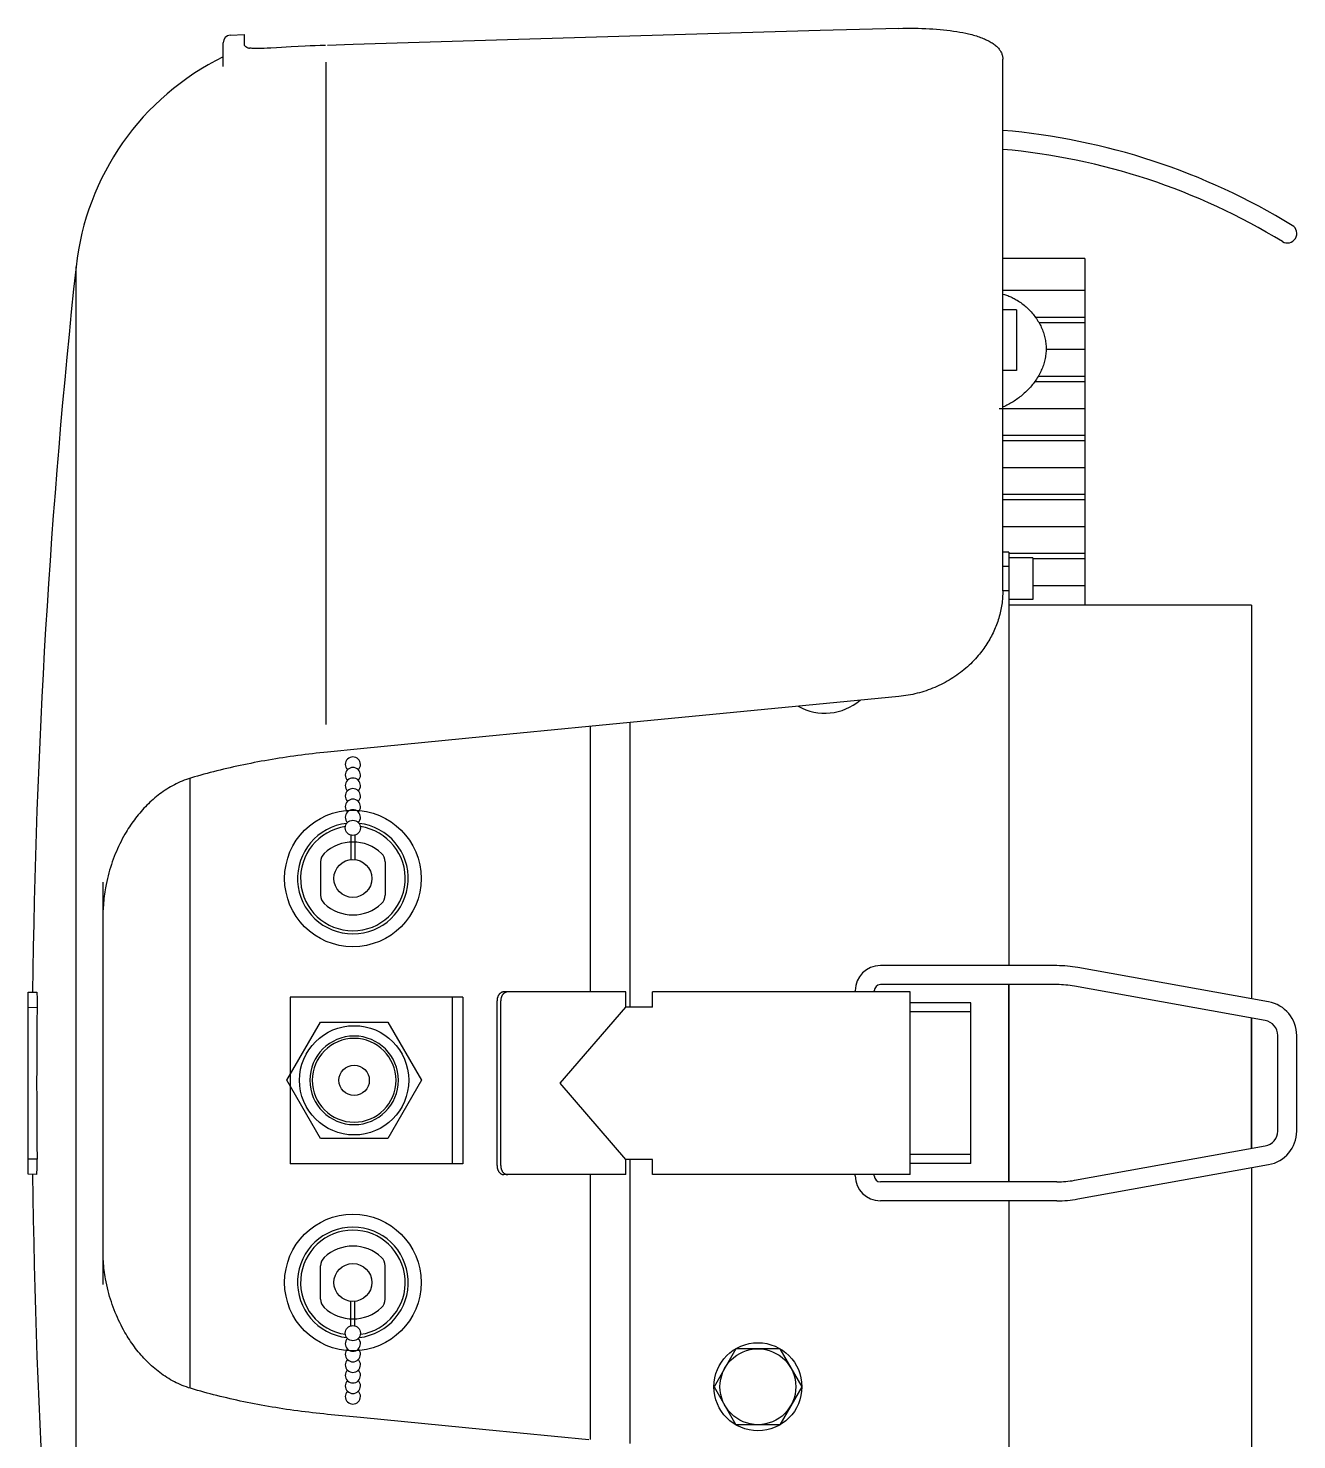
# Model space of a CAD drawing. Header units: millimetres. Extents: x -139278 to 641613, y -260926 to 217780.
# Drawn here: x 43002.1 to 43336.9, y 13929.3 to 14301.7 of the extents above; entities that cross this region are included whole.
import ezdxf

# ---------------------------------------------------------------- set-up
doc = ezdxf.new("R2010")
doc.units = ezdxf.units.MM

msp = doc.modelspace()

# ---------------------------------------------------------------- linework, layer by layer
for p, q in [((43055.469, 14299.853), (43059.176, 14300.047)), ((43059.176, 14297.396), (43059.176, 14300.047)), ((43128.651, 14298.621), (43108.222, 14297.995)), ((43149.156, 14299.239), (43128.651, 14298.621)), ((43169.734, 14299.849), (43149.156, 14299.239)), ((43190.386, 14300.45), (43169.734, 14299.849)), ((43211.112, 14301.042), (43190.386, 14300.45)), ((43231.91, 14301.626), (43211.112, 14301.042)), ((43231.91, 14301.626), (43232.936, 14301.65)), ((43232.936, 14301.65), (43233.958, 14301.664)), ((43233.958, 14301.664), (43234.975, 14301.669)), ((43234.975, 14301.669), (43235.986, 14301.663)), ((43235.986, 14301.663), (43236.988, 14301.648)), ((43236.988, 14301.648), (43237.982, 14301.622)), ((43237.982, 14301.622), (43238.965, 14301.587)), ((43238.965, 14301.587), (43239.937, 14301.541)), ((43239.937, 14301.541), (43240.896, 14301.485)), ((43240.896, 14301.485), (43241.842, 14301.419)), ((43241.842, 14301.419), (43242.773, 14301.342)), ((43242.773, 14301.342), (43243.688, 14301.256)), ((43243.688, 14301.256), (43244.585, 14301.158)), ((43244.585, 14301.158), (43245.465, 14301.051)), ((43245.465, 14301.051), (43246.326, 14300.933)), ((43246.326, 14300.933), (43247.167, 14300.804)), ((43247.167, 14300.804), (43247.986, 14300.664)), ((43247.986, 14300.664), (43248.783, 14300.515)), ((43248.783, 14300.515), (43249.558, 14300.354)), ((43249.558, 14300.354), (43250.308, 14300.183)), ((43250.308, 14300.183), (43250.732, 14300.079)), ((43250.732, 14300.079), (43251.147, 14299.971)), ((43251.147, 14299.971), (43251.554, 14299.86)), ((43251.554, 14299.86), (43251.951, 14299.745)), ((43251.951, 14299.745), (43252.34, 14299.627)), ((43252.34, 14299.627), (43252.719, 14299.506)), ((43252.719, 14299.506), (43253.089, 14299.38)), ((43253.089, 14299.38), (43253.45, 14299.252)), ((43253.45, 14299.252), (43253.801, 14299.12)), ((43253.801, 14299.12), (43254.142, 14298.984)), ((43254.142, 14298.984), (43254.473, 14298.845)), ((43254.473, 14298.845), (43254.794, 14298.703)), ((43254.794, 14298.703), (43255.105, 14298.557)), ((43255.105, 14298.557), (43255.405, 14298.408)), ((43255.405, 14298.408), (43255.695, 14298.256)), ((43255.695, 14298.256), (43255.975, 14298.1)), ((43053.572, 14291.577), (43053.572, 14297.854)), ((43059.178, 14297.352), (43059.176, 14297.396)), ((43059.185, 14297.308), (43059.178, 14297.352)), ((43059.195, 14297.263), (43059.185, 14297.308)), ((43059.21, 14297.219), (43059.195, 14297.263)), ((43059.252, 14297.13), (43059.21, 14297.219)), ((43059.31, 14297.04), (43059.252, 14297.13)), ((43059.386, 14296.95), (43059.31, 14297.04)), ((43059.386, 14296.95), (43059.454, 14296.883)), ((43059.454, 14296.883), (43059.531, 14296.816)), ((43059.531, 14296.816), (43059.619, 14296.752)), ((43059.619, 14296.752), (43059.715, 14296.69)), ((43059.715, 14296.69), (43059.821, 14296.632)), ((43059.821, 14296.632), (43059.936, 14296.578)), ((43059.936, 14296.578), (43060.06, 14296.529)), ((43060.06, 14296.529), (43060.193, 14296.486)), ((43060.193, 14296.486), (43060.336, 14296.451)), ((43060.336, 14296.451), (43060.486, 14296.424)), ((43060.717, 14296.395), (43060.486, 14296.424)), ((43060.965, 14296.37), (43060.717, 14296.395)), ((43061.23, 14296.35), (43060.965, 14296.37)), ((43061.513, 14296.335), (43061.23, 14296.35)), ((43061.968, 14296.32), (43061.513, 14296.335)), ((43062.461, 14296.314), (43061.968, 14296.32)), ((43062.991, 14296.316), (43062.461, 14296.314)), ((43063.556, 14296.327), (43062.991, 14296.316)), ((43064.363, 14296.351), (43063.556, 14296.327)), ((43065.23, 14296.387), (43064.363, 14296.351)), ((43066.153, 14296.432), (43065.23, 14296.387)), ((43067.64, 14296.514), (43066.153, 14296.432)), ((43071.53, 14296.74), (43067.64, 14296.514)), ((43073.353, 14296.84), (43071.53, 14296.74)), ((43075.251, 14296.934), (43073.353, 14296.84)), ((43076.552, 14296.991), (43075.251, 14296.934)), ((43077.877, 14297.044), (43076.552, 14296.991)), ((43079.221, 14297.091), (43077.877, 14297.044)), ((43080.579, 14297.131), (43079.221, 14297.091)), ((43087.868, 14297.359), (43081.1, 14297.146)), ((43108.222, 14297.995), (43087.868, 14297.359)), ((43255.975, 14298.1), (43256.243, 14297.941)), ((43256.243, 14297.941), (43256.501, 14297.779)), ((43256.501, 14297.779), (43256.749, 14297.614)), ((43256.749, 14297.614), (43256.985, 14297.446)), ((43256.985, 14297.446), (43257.21, 14297.274)), ((43257.21, 14297.274), (43257.424, 14297.1)), ((43257.424, 14297.1), (43257.627, 14296.923)), ((43257.627, 14296.923), (43257.819, 14296.742)), ((43257.819, 14296.742), (43257.999, 14296.559)), ((43257.999, 14296.559), (43258.168, 14296.373)), ((43258.168, 14296.373), (43258.325, 14296.185)), ((43258.325, 14296.185), (43258.471, 14295.993)), ((43258.471, 14295.993), (43258.606, 14295.799)), ((43258.606, 14295.799), (43258.728, 14295.603)), ((43258.728, 14295.603), (43258.839, 14295.404)), ((43258.839, 14295.404), (43258.939, 14295.202)), ((43258.939, 14295.202), (43259.027, 14294.999)), ((43259.027, 14294.999), (43259.103, 14294.792)), ((43259.103, 14294.792), (43259.167, 14294.584)), ((43259.167, 14294.584), (43259.22, 14294.374)), ((43080.738, 14118.037), (43080.738, 14292.749)), ((43259.22, 14294.374), (43259.261, 14294.161)), ((43259.261, 14294.161), (43259.29, 14293.947)), ((43259.29, 14293.947), (43259.308, 14293.73)), ((43259.308, 14293.73), (43259.314, 14293.512)), ((43259.314, 14153.283), (43259.314, 14293.512)), ((43014.762, 14023.365), (43014.762, 14238.762)), ((43280.946, 14240.936), (43259.314, 14240.936)), ((43280.946, 14240.936), (43280.946, 14149.452)), ((43280.946, 14232.445), (43259.314, 14232.445)), ((43259.314, 14231.561), (43259.454, 14231.522)), ((43259.454, 14231.522), (43259.748, 14231.434)), ((43259.748, 14231.434), (43260.041, 14231.34)), ((43260.041, 14231.34), (43260.332, 14231.239)), ((43260.332, 14231.239), (43260.621, 14231.132)), ((43260.621, 14231.132), (43260.908, 14231.019)), ((43260.908, 14231.019), (43261.193, 14230.9)), ((43261.193, 14230.9), (43261.476, 14230.775)), ((43261.476, 14230.775), (43261.756, 14230.644)), ((43261.756, 14230.644), (43262.035, 14230.506)), ((43262.035, 14230.506), (43262.311, 14230.363)), ((43262.311, 14230.363), (43262.585, 14230.214)), ((43262.585, 14230.214), (43262.857, 14230.059)), ((43262.857, 14230.059), (43263.125, 14229.899)), ((43263.125, 14229.899), (43263.435, 14229.705)), ((43263.435, 14229.705), (43263.742, 14229.503)), ((43263.742, 14229.503), (43264.044, 14229.294)), ((43264.044, 14229.294), (43264.342, 14229.077)), ((43264.342, 14229.077), (43264.636, 14228.854)), ((43264.636, 14228.854), (43264.926, 14228.623)), ((43264.926, 14228.623), (43265.211, 14228.385)), ((43265.211, 14228.385), (43265.491, 14228.141)), ((43265.491, 14228.141), (43265.766, 14227.89)), ((43265.766, 14227.89), (43266.036, 14227.633)), ((43266.036, 14227.633), (43266.3, 14227.369)), ((43262.933, 14227.391), (43259.314, 14227.391)), ((43262.933, 14227.391), (43262.933, 14211.38)), ((43266.3, 14227.369), (43266.559, 14227.099)), ((43266.559, 14227.099), (43266.812, 14226.824)), ((43266.812, 14226.824), (43267.059, 14226.542)), ((43267.059, 14226.542), (43267.3, 14226.256)), ((43267.3, 14226.256), (43267.534, 14225.963)), ((43267.534, 14225.963), (43267.762, 14225.666)), ((43267.762, 14225.666), (43267.982, 14225.363)), ((43280.946, 14225.369), (43267.978, 14225.369)), ((43267.982, 14225.363), (43268.196, 14225.056)), ((43268.196, 14225.056), (43268.402, 14224.744)), ((43268.402, 14224.744), (43268.601, 14224.428)), ((43268.601, 14224.428), (43268.792, 14224.108)), ((43268.792, 14224.108), (43268.975, 14223.783)), ((43280.946, 14223.954), (43268.88, 14223.954)), ((43268.975, 14223.783), (43269.15, 14223.455)), ((43269.15, 14223.455), (43269.317, 14223.123)), ((43269.317, 14223.123), (43269.475, 14222.788)), ((43269.475, 14222.788), (43269.625, 14222.45)), ((43269.625, 14222.45), (43269.766, 14222.109)), ((43269.766, 14222.109), (43269.898, 14221.764)), ((43269.898, 14221.764), (43270.021, 14221.418)), ((43270.021, 14221.418), (43270.134, 14221.069)), ((43270.134, 14221.069), (43270.238, 14220.718)), ((43270.238, 14220.718), (43270.333, 14220.365)), ((43270.333, 14220.365), (43270.418, 14220.01)), ((43270.418, 14220.01), (43270.493, 14219.654)), ((43270.493, 14219.654), (43270.559, 14219.296)), ((43270.559, 14219.296), (43270.614, 14218.938)), ((43270.614, 14218.938), (43270.66, 14218.578)), ((43270.66, 14218.578), (43270.695, 14218.218)), ((43270.695, 14218.218), (43270.721, 14217.857)), ((43270.722, 14216.398), (43270.696, 14216.034)), ((43270.721, 14217.857), (43270.737, 14217.492)), ((43270.737, 14216.762), (43270.722, 14216.398)), ((43270.737, 14217.492), (43270.742, 14217.127)), ((43270.742, 14217.127), (43270.737, 14216.762)), ((43280.946, 14216.878), (43270.74, 14216.878)), ((43270.022, 14212.809), (43269.899, 14212.459)), ((43270.135, 14213.16), (43270.022, 14212.809)), ((43270.239, 14213.514), (43270.135, 14213.16)), ((43270.334, 14213.869), (43270.239, 14213.514)), ((43270.419, 14214.227), (43270.334, 14213.869)), ((43270.494, 14214.586), (43270.419, 14214.227)), ((43270.56, 14214.946), (43270.494, 14214.586)), ((43270.615, 14215.308), (43270.56, 14214.946)), ((43270.661, 14215.67), (43270.615, 14215.308)), ((43270.696, 14216.034), (43270.661, 14215.67)), ((43262.933, 14211.38), (43259.314, 14211.38)), ((43268.211, 14209.126), (43268, 14208.812)), ((43268.415, 14209.444), (43268.211, 14209.126)), ((43268.611, 14209.766), (43268.415, 14209.444)), ((43268.801, 14210.091), (43268.611, 14209.766)), ((43280.946, 14209.802), (43268.633, 14209.802)), ((43268.982, 14210.42), (43268.801, 14210.091)), ((43269.156, 14210.753), (43268.982, 14210.42)), ((43269.321, 14211.088), (43269.156, 14210.753)), ((43269.479, 14211.427), (43269.321, 14211.088)), ((43269.628, 14211.768), (43269.479, 14211.427)), ((43269.768, 14212.113), (43269.628, 14211.768)), ((43269.899, 14212.459), (43269.768, 14212.113)), ((43264.71, 14205.137), (43264.422, 14204.889)), ((43264.994, 14205.39), (43264.71, 14205.137)), ((43265.273, 14205.648), (43264.994, 14205.39)), ((43265.548, 14205.911), (43265.273, 14205.648)), ((43265.818, 14206.18), (43265.548, 14205.911)), ((43266.083, 14206.454), (43265.818, 14206.18)), ((43266.343, 14206.732), (43266.083, 14206.454)), ((43266.598, 14207.016), (43266.343, 14206.732)), ((43266.846, 14207.304), (43266.598, 14207.016)), ((43267.09, 14207.597), (43266.846, 14207.304)), ((43267.327, 14207.894), (43267.09, 14207.597)), ((43267.558, 14208.196), (43267.327, 14207.894)), ((43267.782, 14208.502), (43267.558, 14208.196)), ((43280.946, 14208.387), (43267.699, 14208.387)), ((43268, 14208.812), (43267.782, 14208.502)), ((43259.431, 14201.757), (43259.314, 14201.706)), ((43259.763, 14201.908), (43259.431, 14201.757)), ((43260.093, 14202.065), (43259.763, 14201.908)), ((43260.42, 14202.229), (43260.093, 14202.065)), ((43260.745, 14202.398), (43260.42, 14202.229)), ((43261.068, 14202.574), (43260.745, 14202.398)), ((43261.388, 14202.755), (43261.068, 14202.574)), ((43261.705, 14202.942), (43261.388, 14202.755)), ((43262.02, 14203.136), (43261.705, 14202.942)), ((43262.331, 14203.335), (43262.02, 14203.136)), ((43262.64, 14203.54), (43262.331, 14203.335)), ((43262.946, 14203.751), (43262.64, 14203.54)), ((43263.248, 14203.968), (43262.946, 14203.751)), ((43263.547, 14204.19), (43263.248, 14203.968)), ((43263.842, 14204.418), (43263.547, 14204.19)), ((43264.134, 14204.651), (43263.842, 14204.418)), ((43264.422, 14204.889), (43264.134, 14204.651)), ((43280.946, 14201.311), (43258.342, 14201.311)), ((43280.946, 14194.235), (43259.314, 14194.235)), ((43280.946, 14192.82), (43259.314, 14192.82)), ((43280.946, 14185.744), (43259.314, 14185.744)), ((43280.946, 14178.668), (43259.314, 14178.668)), ((43280.946, 14177.253), (43259.314, 14177.253)), ((43280.946, 14170.177), (43259.314, 14170.177)), ((43260.932, 14163.462), (43259.314, 14163.462)), ((43260.932, 14163.462), (43260.932, 14149.452)), ((43280.946, 14163.101), (43260.932, 14163.101)), ((43260.932, 14161.961), (43260.932, 14150.953)), ((43267.222, 14161.961), (43260.932, 14161.961)), ((43267.222, 14161.961), (43267.222, 14150.953)), ((43280.946, 14161.686), (43267.222, 14161.686)), ((43260.932, 14159.659), (43259.314, 14159.659)), ((43259.314, 14153.283), (43259.31, 14152.832)), ((43260.932, 14153.255), (43259.314, 14153.255)), ((43280.946, 14154.61), (43267.222, 14154.61)), ((43259.049, 14149.669), (43258.978, 14149.218)), ((43259.111, 14150.12), (43259.049, 14149.669)), ((43259.165, 14150.572), (43259.111, 14150.12)), ((43259.21, 14151.024), (43259.165, 14150.572)), ((43259.248, 14151.476), (43259.21, 14151.024)), ((43259.277, 14151.928), (43259.248, 14151.476)), ((43259.297, 14152.38), (43259.277, 14151.928)), ((43259.31, 14152.832), (43259.297, 14152.38)), ((43267.222, 14150.953), (43260.932, 14150.953)), ((43324.976, 14149.452), (43260.932, 14149.452)), ((43260.932, 14149.452), (43260.932, 14054.383)), ((43324.976, 14149.452), (43324.976, 14045.643)), ((43258.119, 14145.643), (43257.975, 14145.202)), ((43258.255, 14146.085), (43258.119, 14145.643)), ((43258.383, 14146.529), (43258.255, 14146.085)), ((43258.503, 14146.974), (43258.383, 14146.529)), ((43258.614, 14147.421), (43258.503, 14146.974)), ((43258.718, 14147.869), (43258.614, 14147.421)), ((43258.813, 14148.317), (43258.718, 14147.869)), ((43258.9, 14148.767), (43258.813, 14148.317)), ((43258.978, 14149.218), (43258.9, 14148.767)), ((43256.744, 14142.175), (43256.537, 14141.752)), ((43256.943, 14142.6), (43256.744, 14142.175)), ((43257.135, 14143.028), (43256.943, 14142.6)), ((43257.319, 14143.459), (43257.135, 14143.028)), ((43257.495, 14143.891), (43257.319, 14143.459)), ((43257.663, 14144.326), (43257.495, 14143.891)), ((43257.823, 14144.763), (43257.663, 14144.326)), ((43257.975, 14145.202), (43257.823, 14144.763)), ((43254.334, 14138.091), (43254.052, 14137.703)), ((43254.608, 14138.484), (43254.334, 14138.091)), ((43254.875, 14138.88), (43254.608, 14138.484)), ((43255.134, 14139.28), (43254.875, 14138.88)), ((43255.387, 14139.684), (43255.134, 14139.28)), ((43255.632, 14140.091), (43255.387, 14139.684)), ((43255.869, 14140.502), (43255.632, 14140.091)), ((43256.099, 14140.916), (43255.869, 14140.502)), ((43256.322, 14141.333), (43256.099, 14140.916)), ((43256.537, 14141.752), (43256.322, 14141.333)), ((43251.266, 14134.452), (43250.845, 14134.036)), ((43251.678, 14134.876), (43251.266, 14134.452)), ((43252.081, 14135.307), (43251.678, 14134.876)), ((43252.474, 14135.745), (43252.081, 14135.307)), ((43252.858, 14136.19), (43252.474, 14135.745)), ((43253.167, 14136.561), (43252.858, 14136.19)), ((43253.469, 14136.938), (43253.167, 14136.561)), ((43253.764, 14137.318), (43253.469, 14136.938)), ((43254.052, 14137.703), (43253.764, 14137.318)), ((43246.67, 14130.658), (43246.167, 14130.327)), ((43247.166, 14130.999), (43246.67, 14130.658)), ((43247.654, 14131.348), (43247.166, 14130.999)), ((43248.134, 14131.707), (43247.654, 14131.348)), ((43248.606, 14132.074), (43248.134, 14131.707)), ((43249.071, 14132.45), (43248.606, 14132.074)), ((43249.527, 14132.834), (43249.071, 14132.45)), ((43249.975, 14133.227), (43249.527, 14132.834)), ((43250.414, 14133.628), (43249.975, 14133.227)), ((43250.845, 14134.036), (43250.414, 14133.628)), ((43239.073, 14126.92), (43238.493, 14126.731)), ((43239.65, 14127.119), (43239.073, 14126.92)), ((43240.222, 14127.329), (43239.65, 14127.119)), ((43240.79, 14127.55), (43240.222, 14127.329)), ((43241.353, 14127.782), (43240.79, 14127.55)), ((43241.911, 14128.024), (43241.353, 14127.782)), ((43242.464, 14128.277), (43241.911, 14128.024)), ((43243.011, 14128.54), (43242.464, 14128.277)), ((43243.553, 14128.813), (43243.011, 14128.54)), ((43244.088, 14129.096), (43243.553, 14128.813)), ((43244.618, 14129.389), (43244.088, 14129.096)), ((43245.141, 14129.692), (43244.618, 14129.389)), ((43245.658, 14130.004), (43245.141, 14129.692)), ((43246.167, 14130.327), (43245.658, 14130.004)), ((43231.91, 14125.396), (43204.645, 14122.754)), ((43232.518, 14125.461), (43231.91, 14125.396)), ((43233.126, 14125.536), (43232.518, 14125.461)), ((43233.732, 14125.624), (43233.126, 14125.536)), ((43234.336, 14125.722), (43233.732, 14125.624)), ((43234.938, 14125.833), (43234.336, 14125.722)), ((43235.538, 14125.954), (43234.938, 14125.833)), ((43236.135, 14126.087), (43235.538, 14125.954)), ((43236.729, 14126.231), (43236.135, 14126.087)), ((43237.32, 14126.387), (43236.729, 14126.231)), ((43237.908, 14126.553), (43237.32, 14126.387)), ((43238.493, 14126.731), (43237.908, 14126.553)), ((43177.382, 14120.106), (43150.119, 14117.453)), ((43204.645, 14122.754), (43177.382, 14120.106)), ((43150.119, 14117.453), (43122.857, 14114.794)), ((43150.432, 14117.483), (43150.432, 14047.479)), ((43160.863, 14118.498), (43160.863, 14043.477)), ((43122.857, 14114.794), (43089.799, 14111.561)), ((43064.591, 14108.454), (43063.648, 14108.285)), ((43065.537, 14108.619), (43064.591, 14108.454)), ((43066.488, 14108.781), (43065.537, 14108.619)), ((43067.443, 14108.938), (43066.488, 14108.781)), ((43068.402, 14109.091), (43067.443, 14108.938)), ((43069.364, 14109.241), (43068.402, 14109.091)), ((43070.329, 14109.386), (43069.364, 14109.241)), ((43071.298, 14109.527), (43070.329, 14109.386)), ((43072.269, 14109.664), (43071.298, 14109.527)), ((43073.243, 14109.797), (43072.269, 14109.664)), ((43074.22, 14109.926), (43073.243, 14109.797)), ((43075.198, 14110.051), (43074.22, 14109.926)), ((43076.179, 14110.171), (43075.198, 14110.051)), ((43077.161, 14110.287), (43076.179, 14110.171)), ((43078.145, 14110.399), (43077.161, 14110.287)), ((43079.13, 14110.507), (43078.145, 14110.399)), ((43080.117, 14110.61), (43079.13, 14110.507)), ((43081.104, 14110.709), (43080.117, 14110.61)), ((43089.799, 14111.561), (43081.104, 14110.709)), ((43047.658, 14104.626), (43046.837, 14104.392)), ((43048.488, 14104.858), (43047.658, 14104.626)), ((43049.326, 14105.087), (43048.488, 14104.858)), ((43050.171, 14105.312), (43049.326, 14105.087)), ((43051.024, 14105.534), (43050.171, 14105.312)), ((43051.884, 14105.753), (43051.024, 14105.534)), ((43052.752, 14105.969), (43051.884, 14105.753)), ((43053.626, 14106.181), (43052.752, 14105.969)), ((43054.507, 14106.39), (43053.626, 14106.181)), ((43055.395, 14106.596), (43054.507, 14106.39)), ((43056.289, 14106.798), (43055.395, 14106.596)), ((43057.19, 14106.997), (43056.289, 14106.798)), ((43058.096, 14107.192), (43057.19, 14106.997)), ((43059.008, 14107.383), (43058.096, 14107.192)), ((43059.926, 14107.571), (43059.008, 14107.383)), ((43060.849, 14107.755), (43059.926, 14107.571)), ((43061.777, 14107.936), (43060.849, 14107.755)), ((43062.71, 14108.112), (43061.777, 14107.936)), ((43063.648, 14108.285), (43062.71, 14108.112)), ((43038.731, 14100.967), (43038.253, 14100.658)), ((43039.216, 14101.266), (43038.731, 14100.967)), ((43039.707, 14101.556), (43039.216, 14101.266)), ((43040.205, 14101.835), (43039.707, 14101.556)), ((43040.71, 14102.105), (43040.205, 14101.835)), ((43041.221, 14102.363), (43040.71, 14102.105)), ((43041.739, 14102.61), (43041.221, 14102.363)), ((43042.263, 14102.846), (43041.739, 14102.61)), ((43042.794, 14103.071), (43042.263, 14102.846)), ((43043.33, 14103.283), (43042.794, 14103.071)), ((43043.873, 14103.483), (43043.33, 14103.283)), ((43044.422, 14103.67), (43043.873, 14103.483)), ((43045.218, 14103.913), (43044.422, 14103.67)), ((43044.783, 14103.78), (43044.783, 13943.073)), ((43046.023, 14104.154), (43045.218, 14103.913)), ((43046.837, 14104.392), (43046.023, 14104.154)), ((43034.262, 14097.494), (43033.854, 14097.104)), ((43034.678, 14097.877), (43034.262, 14097.494)), ((43035.101, 14098.253), (43034.678, 14097.877)), ((43035.53, 14098.621), (43035.101, 14098.253)), ((43035.967, 14098.981), (43035.53, 14098.621)), ((43036.41, 14099.333), (43035.967, 14098.981)), ((43036.861, 14099.677), (43036.41, 14099.333)), ((43037.318, 14100.013), (43036.861, 14099.677)), ((43037.782, 14100.34), (43037.318, 14100.013)), ((43038.253, 14100.658), (43037.782, 14100.34)), ((43030.832, 14093.754), (43030.486, 14093.309)), ((43031.186, 14094.194), (43030.832, 14093.754)), ((43031.547, 14094.628), (43031.186, 14094.194)), ((43031.914, 14095.056), (43031.547, 14094.628)), ((43032.288, 14095.478), (43031.914, 14095.056)), ((43032.669, 14095.895), (43032.288, 14095.478)), ((43033.057, 14096.304), (43032.669, 14095.895)), ((43033.452, 14096.708), (43033.057, 14096.304)), ((43033.854, 14097.104), (43033.452, 14096.708)), ((43028.245, 14090.047), (43027.951, 14089.561)), ((43028.545, 14090.527), (43028.245, 14090.047)), ((43028.852, 14091.003), (43028.545, 14090.527)), ((43029.165, 14091.474), (43028.852, 14091.003)), ((43029.485, 14091.941), (43029.165, 14091.474)), ((43029.812, 14092.402), (43029.485, 14091.941)), ((43030.145, 14092.858), (43029.812, 14092.402)), ((43030.486, 14093.309), (43030.145, 14092.858)), ((43026.307, 14086.516), (43025.993, 14085.859)), ((43026.631, 14087.166), (43026.307, 14086.516)), ((43026.965, 14087.808), (43026.631, 14087.166)), ((43027.309, 14088.443), (43026.965, 14087.808)), ((43027.664, 14089.071), (43027.309, 14088.443)), ((43027.951, 14089.561), (43027.664, 14089.071)), ((43087.312, 14088.807), (43087.312, 14082.368)), ((43088.313, 14088.807), (43088.313, 14082.368)), ((43024.575, 14082.459), (43024.321, 14081.755)), ((43024.838, 14083.154), (43024.575, 14082.459)), ((43025.112, 14083.842), (43024.838, 14083.154)), ((43025.395, 14084.522), (43025.112, 14083.842)), ((43025.689, 14085.195), (43025.395, 14084.522)), ((43025.993, 14085.859), (43025.689, 14085.195)), ((43023.41, 14078.85), (43023.209, 14078.098)), ((43023.622, 14079.591), (43023.41, 14078.85)), ((43023.845, 14080.321), (43023.622, 14079.591)), ((43024.078, 14081.043), (43023.845, 14080.321)), ((43024.321, 14081.755), (43024.078, 14081.043)), ((43079.307, 14081.801), (43079.307, 14072.976)), ((43096.319, 14081.801), (43096.319, 14072.976)), ((43021.951, 14023.365), (43021.951, 14076.426)), ((43022.518, 14074.952), (43022.423, 14074.403)), ((43022.673, 14075.762), (43022.518, 14074.952)), ((43022.84, 14076.556), (43022.673, 14075.762)), ((43023.019, 14077.334), (43022.84, 14076.556)), ((43023.209, 14078.098), (43023.019, 14077.334)), ((43022.057, 14071.523), (43022.012, 14070.929)), ((43022.113, 14072.112), (43022.057, 14071.523)), ((43022.178, 14072.697), (43022.113, 14072.112)), ((43022.252, 14073.275), (43022.178, 14072.697)), ((43022.334, 14073.844), (43022.252, 14073.275)), ((43022.423, 14074.403), (43022.334, 14073.844)), ((43021.958, 14069.739), (43021.951, 14069.145)), ((43021.979, 14070.334), (43021.958, 14069.739)), ((43022.012, 14070.929), (43021.979, 14070.334)), ((43273.618, 14054.383), (43227.001, 14054.383)), ((43329.463, 14044.836), (43279.109, 14053.894)), ((43273.618, 14049.381), (43227.001, 14049.381)), ((43260.932, 14049.381), (43260.932, 13997.35)), ((43260.932, 13997.35), (43260.932, 14049.381)), ((43328.578, 14039.912), (43278.223, 14048.97)), ((43002.137, 14047.382), (43004.374, 14047.421)), ((43002.137, 13999.349), (43002.137, 14047.382)), ((43004.374, 14047.421), (43004.379, 14047.418)), ((43004.379, 14047.418), (43004.389, 14047.393)), ((43004.389, 14047.393), (43004.403, 14047.311)), ((43004.403, 14047.311), (43004.421, 14047.117)), ((43004.421, 14047.117), (43004.44, 14046.748)), ((43004.44, 14046.748), (43004.456, 14046.251)), ((43004.456, 14046.251), (43004.467, 14045.512)), ((43004.467, 14045.512), (43004.472, 14044.657)), ((43071.23, 14046.111), (43071.23, 14002.081)), ((43116.865, 14046.111), (43071.23, 14046.111)), ((43114.031, 14046.111), (43114.031, 14002.081)), ((43116.865, 14046.111), (43116.865, 14002.081)), ((43125.844, 14045.196), (43125.842, 14045.078)), ((43125.842, 14001.653), (43125.842, 14045.078)), ((43125.851, 14045.313), (43125.844, 14045.196)), ((43125.862, 14045.43), (43125.851, 14045.313)), ((43125.877, 14045.547), (43125.862, 14045.43)), ((43125.897, 14045.662), (43125.877, 14045.547)), ((43125.921, 14045.775), (43125.897, 14045.662)), ((43125.949, 14045.887), (43125.921, 14045.775)), ((43125.981, 14045.997), (43125.949, 14045.887)), ((43126.018, 14046.105), (43125.981, 14045.997)), ((43126.058, 14046.21), (43126.018, 14046.105)), ((43126.103, 14046.313), (43126.058, 14046.21)), ((43126.151, 14046.412), (43126.103, 14046.313)), ((43126.203, 14046.509), (43126.151, 14046.412)), ((43126.258, 14046.601), (43126.203, 14046.509)), ((43126.317, 14046.691), (43126.258, 14046.601)), ((43126.379, 14046.776), (43126.317, 14046.691)), ((43126.444, 14046.857), (43126.379, 14046.776)), ((43126.512, 14046.934), (43126.444, 14046.857)), ((43126.583, 14047.007), (43126.512, 14046.934)), ((43126.656, 14047.075), (43126.583, 14047.007)), ((43126.733, 14047.138), (43126.656, 14047.075)), ((43126.811, 14047.196), (43126.733, 14047.138)), ((43126.891, 14047.249), (43126.811, 14047.196)), ((43126.831, 14045.196), (43126.829, 14045.078)), ((43126.829, 14001.653), (43126.829, 14045.078)), ((43126.838, 14045.313), (43126.831, 14045.196)), ((43126.849, 14045.43), (43126.838, 14045.313)), ((43126.864, 14045.547), (43126.849, 14045.43)), ((43126.884, 14045.662), (43126.864, 14045.547)), ((43126.908, 14045.775), (43126.884, 14045.662)), ((43126.973, 14047.297), (43126.891, 14047.249)), ((43126.936, 14045.887), (43126.908, 14045.775)), ((43126.969, 14045.997), (43126.936, 14045.887)), ((43127.005, 14046.105), (43126.969, 14045.997)), ((43127.057, 14047.339), (43126.973, 14047.297)), ((43127.045, 14046.21), (43127.005, 14046.105)), ((43127.09, 14046.313), (43127.045, 14046.21)), ((43127.143, 14047.376), (43127.057, 14047.339)), ((43127.138, 14046.412), (43127.09, 14046.313)), ((43127.19, 14046.509), (43127.138, 14046.412)), ((43127.23, 14047.407), (43127.143, 14047.376)), ((43127.245, 14046.601), (43127.19, 14046.509)), ((43127.317, 14047.433), (43127.23, 14047.407)), ((43127.304, 14046.691), (43127.245, 14046.601)), ((43127.366, 14046.776), (43127.304, 14046.691)), ((43127.406, 14047.453), (43127.317, 14047.433)), ((43127.431, 14046.857), (43127.366, 14046.776)), ((43127.495, 14047.468), (43127.406, 14047.453)), ((43127.499, 14046.934), (43127.431, 14046.857)), ((43127.585, 14047.477), (43127.495, 14047.468)), ((43127.57, 14047.007), (43127.499, 14046.934)), ((43127.644, 14047.075), (43127.57, 14047.007)), ((43127.675, 14047.479), (43127.585, 14047.477)), ((43127.72, 14047.138), (43127.644, 14047.075)), ((43159.862, 14047.479), (43127.675, 14047.479)), ((43127.798, 14047.196), (43127.72, 14047.138)), ((43127.878, 14047.249), (43127.798, 14047.196)), ((43127.961, 14047.297), (43127.878, 14047.249)), ((43128.045, 14047.339), (43127.961, 14047.297)), ((43128.13, 14047.376), (43128.045, 14047.339)), ((43128.217, 14047.407), (43128.13, 14047.376)), ((43128.305, 14047.433), (43128.217, 14047.407)), ((43128.393, 14047.453), (43128.305, 14047.433)), ((43128.482, 14047.468), (43128.393, 14047.453)), ((43128.572, 14047.477), (43128.482, 14047.468)), ((43128.662, 14047.479), (43128.572, 14047.477)), ((43159.862, 14043.477), (43159.862, 14047.479)), ((43234.906, 14047.479), (43166.866, 14047.479)), ((43166.866, 14043.477), (43166.866, 14047.479)), ((43220.397, 14047.479), (43220.397, 14047.78)), ((43225.4, 14047.479), (43225.4, 14047.78)), ((43234.906, 13999.251), (43234.906, 14047.479)), ((43002.137, 14043.38), (43004.466, 14043.42)), ((43004.466, 14043.42), (43004.43, 14039.409)), ((43004.472, 14044.657), (43004.466, 14043.42)), ((43142.527, 14023.365), (43159.862, 14043.477)), ((43166.866, 14043.477), (43159.862, 14043.477)), ((43250.915, 14044.578), (43234.906, 14044.578)), ((43250.915, 14042.176), (43234.906, 14042.176)), ((43250.915, 14002.153), (43250.915, 14044.578)), ((43004.43, 14039.409), (43004.401, 14035.398)), ((43070.401, 14024.138), (43079.272, 14039.504)), ((43079.272, 14039.504), (43097.015, 14039.504)), ((43097.015, 14039.504), (43105.886, 14024.138)), ((43324.976, 14040.56), (43324.976, 14006.171)), ((43324.976, 14006.171), (43324.976, 14040.56)), ((43004.401, 14035.398), (43004.381, 14031.387)), ((43331.871, 14010.758), (43331.871, 14035.973)), ((43336.874, 14010.758), (43336.874, 14035.973)), ((43004.381, 14031.387), (43004.369, 14027.376)), ((43004.369, 14027.376), (43004.365, 14023.365)), ((43004.365, 14023.365), (43004.369, 14019.354)), ((43014.762, 13807.968), (43014.762, 14023.365)), ((43021.951, 13970.304), (43021.951, 14023.365)), ((43079.272, 14008.772), (43070.401, 14024.138)), ((43105.886, 14024.138), (43097.015, 14008.772)), ((43159.862, 14003.253), (43142.527, 14023.365)), ((43004.369, 14019.354), (43004.381, 14015.343)), ((43004.381, 14015.343), (43004.401, 14011.332)), ((43004.401, 14011.332), (43004.43, 14007.321)), ((43097.015, 14008.772), (43079.272, 14008.772)), ((43004.43, 14007.321), (43004.466, 14003.31)), ((43250.915, 14004.554), (43234.906, 14004.554)), ((43278.223, 13997.761), (43328.578, 14006.819)), ((43004.466, 14003.31), (43002.137, 14003.351)), ((43004.44, 13999.982), (43004.456, 14000.48)), ((43004.456, 14000.48), (43004.467, 14001.218)), ((43004.472, 14002.073), (43004.466, 14003.31)), ((43004.467, 14001.218), (43004.472, 14002.073)), ((43116.865, 14002.081), (43071.23, 14002.081)), ((43125.842, 14001.653), (43125.844, 14001.535)), ((43125.844, 14001.535), (43125.851, 14001.417)), ((43125.851, 14001.417), (43125.862, 14001.3)), ((43125.862, 14001.3), (43125.877, 14001.184)), ((43125.877, 14001.184), (43125.897, 14001.069)), ((43125.897, 14001.069), (43125.921, 14000.955)), ((43125.921, 14000.955), (43125.949, 14000.843)), ((43125.949, 14000.843), (43125.981, 14000.734)), ((43125.981, 14000.734), (43126.018, 14000.626)), ((43126.018, 14000.626), (43126.058, 14000.52)), ((43126.058, 14000.52), (43126.103, 14000.418)), ((43126.103, 14000.418), (43126.151, 14000.318)), ((43126.829, 14001.653), (43126.831, 14001.535)), ((43126.831, 14001.535), (43126.838, 14001.417)), ((43126.838, 14001.417), (43126.849, 14001.3)), ((43126.849, 14001.3), (43126.864, 14001.184)), ((43126.864, 14001.184), (43126.884, 14001.069)), ((43126.884, 14001.069), (43126.908, 14000.955)), ((43126.908, 14000.955), (43126.936, 14000.843)), ((43126.936, 14000.843), (43126.969, 14000.734)), ((43126.969, 14000.734), (43127.005, 14000.626)), ((43127.005, 14000.626), (43127.045, 14000.52)), ((43127.045, 14000.52), (43127.09, 14000.418)), ((43127.09, 14000.418), (43127.138, 14000.318)), ((43159.862, 13999.251), (43159.862, 14003.253)), ((43166.866, 14003.253), (43159.862, 14003.253)), ((43160.863, 14003.253), (43160.863, 13928.346)), ((43166.866, 13999.251), (43166.866, 14003.253)), ((43250.915, 14002.153), (43234.906, 14002.153)), ((43279.109, 13992.837), (43329.463, 14001.895)), ((43324.976, 14001.088), (43324.976, 13897.279)), ((43004.374, 13999.31), (43002.137, 13999.349)), ((43004.374, 13999.31), (43004.379, 13999.313)), ((43004.379, 13999.313), (43004.389, 13999.337)), ((43004.389, 13999.337), (43004.403, 13999.42)), ((43004.403, 13999.42), (43004.421, 13999.613)), ((43004.421, 13999.613), (43004.44, 13999.982)), ((43126.151, 14000.318), (43126.203, 14000.222)), ((43126.203, 14000.222), (43126.258, 14000.129)), ((43126.258, 14000.129), (43126.317, 14000.04)), ((43126.317, 14000.04), (43126.379, 13999.954)), ((43126.379, 13999.954), (43126.444, 13999.873)), ((43126.444, 13999.873), (43126.512, 13999.796)), ((43126.512, 13999.796), (43126.583, 13999.724)), ((43126.583, 13999.724), (43126.656, 13999.656)), ((43126.656, 13999.656), (43126.733, 13999.593)), ((43126.733, 13999.593), (43126.811, 13999.535)), ((43126.811, 13999.535), (43126.891, 13999.482)), ((43126.891, 13999.482), (43126.973, 13999.434)), ((43126.973, 13999.434), (43127.057, 13999.391)), ((43127.057, 13999.391), (43127.143, 13999.354)), ((43127.138, 14000.318), (43127.19, 14000.222)), ((43127.143, 13999.354), (43127.23, 13999.323)), ((43127.19, 14000.222), (43127.245, 14000.129)), ((43127.23, 13999.323), (43127.317, 13999.297)), ((43127.245, 14000.129), (43127.304, 14000.04)), ((43127.304, 14000.04), (43127.366, 13999.954)), ((43127.317, 13999.297), (43127.406, 13999.277)), ((43127.366, 13999.954), (43127.431, 13999.873)), ((43127.406, 13999.277), (43127.495, 13999.263)), ((43127.431, 13999.873), (43127.499, 13999.796)), ((43127.495, 13999.263), (43127.585, 13999.254)), ((43127.499, 13999.796), (43127.57, 13999.724)), ((43127.57, 13999.724), (43127.644, 13999.656)), ((43127.585, 13999.254), (43127.675, 13999.251)), ((43127.644, 13999.656), (43127.72, 13999.593)), ((43159.862, 13999.251), (43127.675, 13999.251)), ((43127.72, 13999.593), (43127.798, 13999.535)), ((43127.798, 13999.535), (43127.878, 13999.482)), ((43127.878, 13999.482), (43127.961, 13999.434)), ((43127.961, 13999.434), (43128.045, 13999.391)), ((43128.045, 13999.391), (43128.13, 13999.354)), ((43128.13, 13999.354), (43128.217, 13999.323)), ((43128.217, 13999.323), (43128.305, 13999.297)), ((43128.305, 13999.297), (43128.393, 13999.277)), ((43128.393, 13999.277), (43128.482, 13999.263)), ((43128.482, 13999.263), (43128.572, 13999.254)), ((43128.572, 13999.254), (43128.662, 13999.251)), ((43150.432, 13999.251), (43150.432, 13929.362)), ((43234.906, 13999.251), (43166.866, 13999.251)), ((43220.397, 13998.951), (43220.397, 13999.251)), ((43225.4, 13998.951), (43225.4, 13999.251)), ((43273.618, 13997.35), (43227.001, 13997.35)), ((43273.618, 13992.347), (43227.001, 13992.347)), ((43260.932, 13992.347), (43260.932, 13897.279)), ((43021.958, 13976.991), (43021.951, 13977.586)), ((43021.979, 13976.396), (43021.958, 13976.991)), ((43022.012, 13975.801), (43021.979, 13976.396)), ((43022.057, 13975.208), (43022.012, 13975.801)), ((43022.113, 13974.618), (43022.057, 13975.208)), ((43022.178, 13974.033), (43022.113, 13974.618)), ((43079.307, 13966.391), (43079.307, 13975.216)), ((43096.319, 13966.391), (43096.319, 13975.216)), ((43022.252, 13973.456), (43022.178, 13974.033)), ((43022.334, 13972.886), (43022.252, 13973.456)), ((43022.423, 13972.327), (43022.334, 13972.886)), ((43022.518, 13971.778), (43022.423, 13972.327)), ((43022.673, 13970.968), (43022.518, 13971.778)), ((43022.84, 13970.175), (43022.673, 13970.968)), ((43023.019, 13969.397), (43022.84, 13970.175)), ((43023.209, 13968.632), (43023.019, 13969.397)), ((43023.41, 13967.88), (43023.209, 13968.632)), ((43023.622, 13967.14), (43023.41, 13967.88)), ((43023.845, 13966.409), (43023.622, 13967.14)), ((43024.078, 13965.688), (43023.845, 13966.409)), ((43024.321, 13964.975), (43024.078, 13965.688)), ((43024.575, 13964.272), (43024.321, 13964.975)), ((43024.838, 13963.576), (43024.575, 13964.272)), ((43025.112, 13962.888), (43024.838, 13963.576)), ((43087.312, 13959.385), (43087.312, 13965.824)), ((43088.313, 13959.385), (43088.313, 13965.824)), ((43025.395, 13962.208), (43025.112, 13962.888)), ((43025.689, 13961.536), (43025.395, 13962.208)), ((43025.993, 13960.871), (43025.689, 13961.536)), ((43026.307, 13960.214), (43025.993, 13960.871)), ((43026.631, 13959.564), (43026.307, 13960.214)), ((43026.965, 13958.922), (43026.631, 13959.564)), ((43027.309, 13958.287), (43026.965, 13958.922)), ((43027.664, 13957.659), (43027.309, 13958.287)), ((43027.951, 13957.169), (43027.664, 13957.659)), ((43028.245, 13956.684), (43027.951, 13957.169)), ((43028.545, 13956.203), (43028.245, 13956.684)), ((43028.852, 13955.727), (43028.545, 13956.203)), ((43029.165, 13955.256), (43028.852, 13955.727)), ((43029.485, 13954.79), (43029.165, 13955.256)), ((43029.812, 13954.329), (43029.485, 13954.79)), ((43030.145, 13953.873), (43029.812, 13954.329)), ((43030.486, 13953.422), (43030.145, 13953.873)), ((43030.832, 13952.976), (43030.486, 13953.422)), ((43031.186, 13952.537), (43030.832, 13952.976)), ((43031.547, 13952.103), (43031.186, 13952.537)), ((43031.914, 13951.674), (43031.547, 13952.103)), ((43188.909, 13953.317), (43183.131, 13943.31)), ((43200.464, 13953.317), (43188.909, 13953.317)), ((43200.464, 13953.317), (43206.241, 13943.31)), ((43032.288, 13951.252), (43031.914, 13951.674)), ((43032.669, 13950.836), (43032.288, 13951.252)), ((43033.057, 13950.426), (43032.669, 13950.836)), ((43033.452, 13950.023), (43033.057, 13950.426)), ((43033.854, 13949.626), (43033.452, 13950.023)), ((43034.262, 13949.236), (43033.854, 13949.626)), ((43034.678, 13948.853), (43034.262, 13949.236)), ((43035.101, 13948.478), (43034.678, 13948.853)), ((43035.53, 13948.11), (43035.101, 13948.478)), ((43035.967, 13947.75), (43035.53, 13948.11)), ((43036.41, 13947.397), (43035.967, 13947.75)), ((43036.861, 13947.053), (43036.41, 13947.397)), ((43037.318, 13946.717), (43036.861, 13947.053)), ((43037.782, 13946.39), (43037.318, 13946.717)), ((43038.253, 13946.072), (43037.782, 13946.39)), ((43038.731, 13945.763), (43038.253, 13946.072)), ((43039.216, 13945.464), (43038.731, 13945.763)), ((43039.707, 13945.174), (43039.216, 13945.464)), ((43040.205, 13944.895), (43039.707, 13945.174)), ((43040.71, 13944.626), (43040.205, 13944.895)), ((43041.221, 13944.367), (43040.71, 13944.626)), ((43041.739, 13944.12), (43041.221, 13944.367)), ((43042.263, 13943.884), (43041.739, 13944.12)), ((43042.794, 13943.66), (43042.263, 13943.884)), ((43043.33, 13943.447), (43042.794, 13943.66)), ((43043.873, 13943.247), (43043.33, 13943.447)), ((43044.422, 13943.06), (43043.873, 13943.247)), ((43045.218, 13942.817), (43044.422, 13943.06)), ((43046.023, 13942.576), (43045.218, 13942.817)), ((43046.837, 13942.339), (43046.023, 13942.576)), ((43047.658, 13942.104), (43046.837, 13942.339)), ((43048.488, 13941.872), (43047.658, 13942.104)), ((43049.326, 13941.644), (43048.488, 13941.872)), ((43050.171, 13941.418), (43049.326, 13941.644)), ((43051.024, 13941.196), (43050.171, 13941.418)), ((43051.884, 13940.977), (43051.024, 13941.196)), ((43052.752, 13940.761), (43051.884, 13940.977)), ((43053.626, 13940.549), (43052.752, 13940.761)), ((43183.131, 13943.31), (43188.909, 13933.303)), ((43206.241, 13943.31), (43200.464, 13933.303)), ((43054.507, 13940.34), (43053.626, 13940.549)), ((43055.395, 13940.134), (43054.507, 13940.34)), ((43056.289, 13939.932), (43055.395, 13940.134)), ((43057.19, 13939.734), (43056.289, 13939.932)), ((43058.096, 13939.539), (43057.19, 13939.734)), ((43059.008, 13939.347), (43058.096, 13939.539)), ((43059.926, 13939.159), (43059.008, 13939.347)), ((43060.849, 13938.975), (43059.926, 13939.159)), ((43061.777, 13938.795), (43060.849, 13938.975)), ((43062.71, 13938.618), (43061.777, 13938.795)), ((43063.648, 13938.445), (43062.71, 13938.618)), ((43064.591, 13938.276), (43063.648, 13938.445)), ((43065.537, 13938.111), (43064.591, 13938.276)), ((43066.488, 13937.95), (43065.537, 13938.111)), ((43067.443, 13937.792), (43066.488, 13937.95)), ((43068.402, 13937.639), (43067.443, 13937.792)), ((43069.364, 13937.49), (43068.402, 13937.639)), ((43070.329, 13937.344), (43069.364, 13937.49)), ((43071.298, 13937.203), (43070.329, 13937.344)), ((43072.269, 13937.066), (43071.298, 13937.203)), ((43073.243, 13936.933), (43072.269, 13937.066)), ((43074.22, 13936.804), (43073.243, 13936.933)), ((43075.198, 13936.68), (43074.22, 13936.804)), ((43076.179, 13936.559), (43075.198, 13936.68)), ((43077.161, 13936.443), (43076.179, 13936.559)), ((43078.145, 13936.331), (43077.161, 13936.443)), ((43079.13, 13936.224), (43078.145, 13936.331)), ((43080.117, 13936.12), (43079.13, 13936.224)), ((43081.104, 13936.021), (43080.117, 13936.12)), ((43081.104, 13936.021), (43081.117, 13936.089)), ((43089.799, 13935.169), (43081.104, 13936.021)), ((43081.117, 13936.089), (43081.121, 13936.106)), ((43081.121, 13936.106), (43081.125, 13936.112)), ((43122.857, 13931.937), (43089.799, 13935.169)), ((43200.464, 13933.303), (43188.909, 13933.303)), ((43150.119, 13929.278), (43122.857, 13931.937))]:
    msp.add_line(p, q)
for centre, radius in [((43087.813, 14077.389), 18.012), ((43087.813, 14090.745), 2.001), ((43087.813, 14077.389), 5.004), ((43088.143, 14024.138), 14.41), ((43088.143, 14024.138), 4.003), ((43087.813, 13970.803), 18.012), ((43087.813, 13970.803), 5.004), ((43087.813, 13957.447), 2.001), ((43194.686, 13943.31), 11.608), ((43194.686, 13943.31), 10.007)]:
    msp.add_circle(centre, radius)
for centre, radius, start, end in [((43055.574, 14297.854), 2.001, 93, 180), ((43084.404, 14231.223), 70.048, 116.11316, 173.82162), ((43244.337, 14100.253), 175.12, 58.55402, 85.09381), ((43244.337, 14100.253), 170.117, 58.55402, 84.94914), ((43334.391, 14247.519), 2.502, 238.55402, 58.55402), ((45004.514, 14023.365), 2001.376, 173.821605, 179.311862), ((43212.355, 14135.405), 14.41, 240.84556, 310.22492), ((43087.813, 14107.449), 2.001, 315.93045, 224.06955), ((43087.813, 14104.665), 2.001, 315.93045, 224.06955), ((43087.813, 14101.881), 2.001, 315.93045, 224.06955), ((43087.813, 14099.097), 2.001, 315.93045, 224.06955), ((43087.813, 14096.313), 2.001, 315.93045, 224.06955), ((43087.813, 14093.529), 2.001, 315.93045, 224.06955), ((43087.813, 14077.389), 14.61, 96.40211, 270), ((43087.813, 14077.389), 13.809, 98.23125, 270), ((43087.813, 14077.389), 14.61, 270, 83.59789), ((43087.813, 14077.389), 13.809, 270, 81.76875), ((43087.813, 14075.988), 11.008, 46.56746, 133.43254), ((43082.309, 14081.801), 3.002, 133.43254, 180), ((43093.316, 14081.801), 3.002, 0, 46.56746), ((43082.309, 14072.976), 3.002, 180, 226.56746), ((43093.316, 14072.976), 3.002, 313.43254, 0), ((43087.813, 14078.79), 11.008, 226.56746, 313.43254), ((43227.001, 14047.78), 6.604, 90, 180), ((43273.618, 14023.365), 31.018, 79.80259, 90), ((43227.001, 14047.78), 1.601, 90, 180), ((43273.618, 14023.365), 26.015, 79.80259, 90), ((43327.869, 14035.973), 9.005, 0, 79.80259), ((43327.869, 14035.973), 4.002, 0, 79.80259), ((43088.143, 14024.138), 11.688, 90, 270), ((43088.143, 14024.138), 11.048, 90, 270), ((43088.143, 14024.138), 11.688, 270, 90), ((43088.143, 14024.138), 11.048, 270, 90), ((43327.869, 14010.758), 4.002, 280.19741, 0), ((43327.869, 14010.758), 9.005, 280.19741, 0), ((45004.514, 14023.365), 2001.376, 180.688138, 186.178395), ((43227.001, 13998.951), 6.604, 180, 270), ((43227.001, 13998.951), 1.601, 180, 270), ((43273.618, 14023.365), 26.015, 270, 280.19741), ((43273.618, 14023.365), 31.018, 270, 280.19741), ((43087.813, 13970.803), 14.61, 90, 263.59789), ((43087.813, 13970.803), 13.809, 90, 261.76875), ((43087.813, 13970.803), 14.61, 276.40211, 90), ((43087.813, 13970.803), 13.809, 278.23125, 90), ((43087.813, 13969.402), 11.008, 46.56746, 133.43254), ((43082.309, 13975.216), 3.002, 133.43254, 180), ((43093.316, 13975.216), 3.002, 360, 46.56746), ((43082.309, 13966.391), 3.002, 180, 226.56746), ((43087.813, 13972.204), 11.008, 226.56746, 313.43254), ((43093.316, 13966.391), 3.002, 313.43254, 360), ((43087.813, 13954.663), 2.001, 135.93045, 44.06955), ((43087.813, 13951.879), 2.001, 135.93045, 44.06955), ((43087.813, 13949.095), 2.001, 135.93045, 44.06955), ((43087.813, 13946.311), 2.001, 135.93045, 44.06955), ((43087.813, 13943.527), 2.001, 135.93045, 44.06955), ((43087.813, 13940.743), 2.001, 135.93045, 44.06955)]:
    msp.add_arc(centre, radius, start, end)

doc.saveas('drawing.dxf')
